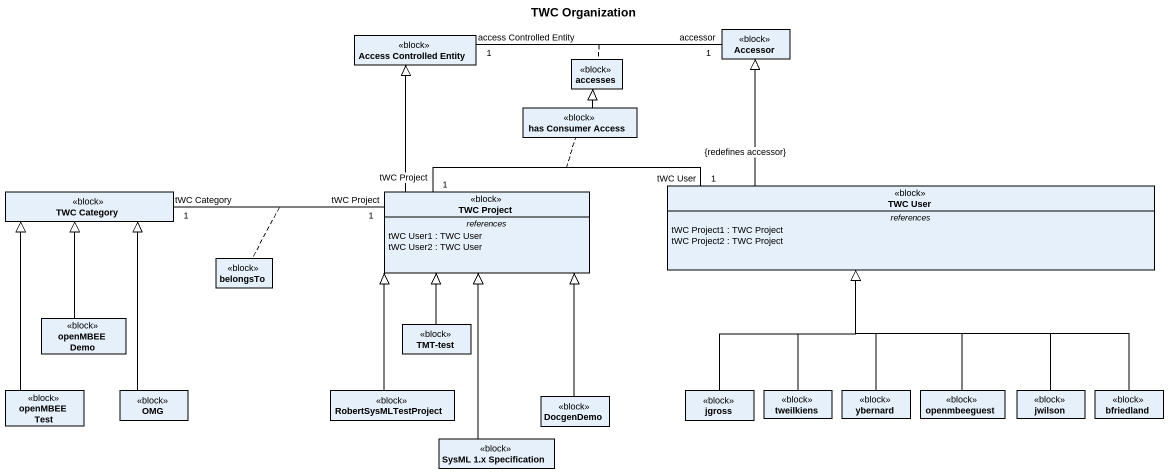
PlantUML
@startuml
title TWC Organization
hide circle
hide empty members
class "Access Controlled Entity" as Access_Controlled_Entity <<block>>
class Accessor <<block>>
class accesses <<block>>
class "has Consumer Access" as has_Consumer_Access <<block>>
class "TWC User" as TWC_User <<block>> {
  -- references --
  tWC Project1 : TWC Project
  tWC Project2 : TWC Project
}
class "TWC Category" as TWC_Category <<block>>
class "TWC Project" as TWC_Project <<block>> {
  -- references --
  tWC User1 : TWC User
  tWC User2 : TWC User
}
class belongsTo <<block>>
class "openMBEE Demo" as openMBEE_Demo <<block>>
class "TMT-test" as TMT_test <<block>>
class "openMBEE Test" as openMBEE_Test <<block>>
class OMG <<block>>
class RobertSysMLTestProject <<block>>
class DocgenDemo <<block>>
class jgross <<block>>
class tweilkiens <<block>>
class ybernard <<block>>
class openmbeeguest <<block>>
class jwilson <<block>>
class bfriedland <<block>>
class "SysML 1.x Specification" as SysML_1_x_Specification <<block>>
Accessor "accessor\n1" -left- "access Controlled Entity\n1" Access_Controlled_Entity
(Accessor, Access_Controlled_Entity) .. accesses
has_Consumer_Access -up-|> accesses
TWC_User -up-|> Accessor
TWC_User "1\ntWC User\n{redefines accessor}" -left- "1\ntWC Project" TWC_Project
(TWC_User, TWC_Project) .. has_Consumer_Access
TWC_Project -up-|> Access_Controlled_Entity
TWC_Project "1\ntWC Project" -left- "1\ntWC Category" TWC_Category
(TWC_Project, TWC_Category) .. belongsTo
openMBEE_Demo -up-|> TWC_Category
TMT_test -up-|> TWC_Project
openMBEE_Test -up-|> TWC_Category
OMG -up-|> TWC_Category
RobertSysMLTestProject -up-|> TWC_Project
DocgenDemo -up-|> TWC_Project
jgross -up-|> TWC_User
tweilkiens -up-|> TWC_User
ybernard -up-|> TWC_User
openmbeeguest -up-|> TWC_User
jwilson -up-|> TWC_User
bfriedland -up-|> TWC_User
SysML_1_x_Specification -up-|> TWC_Project
@enduml
